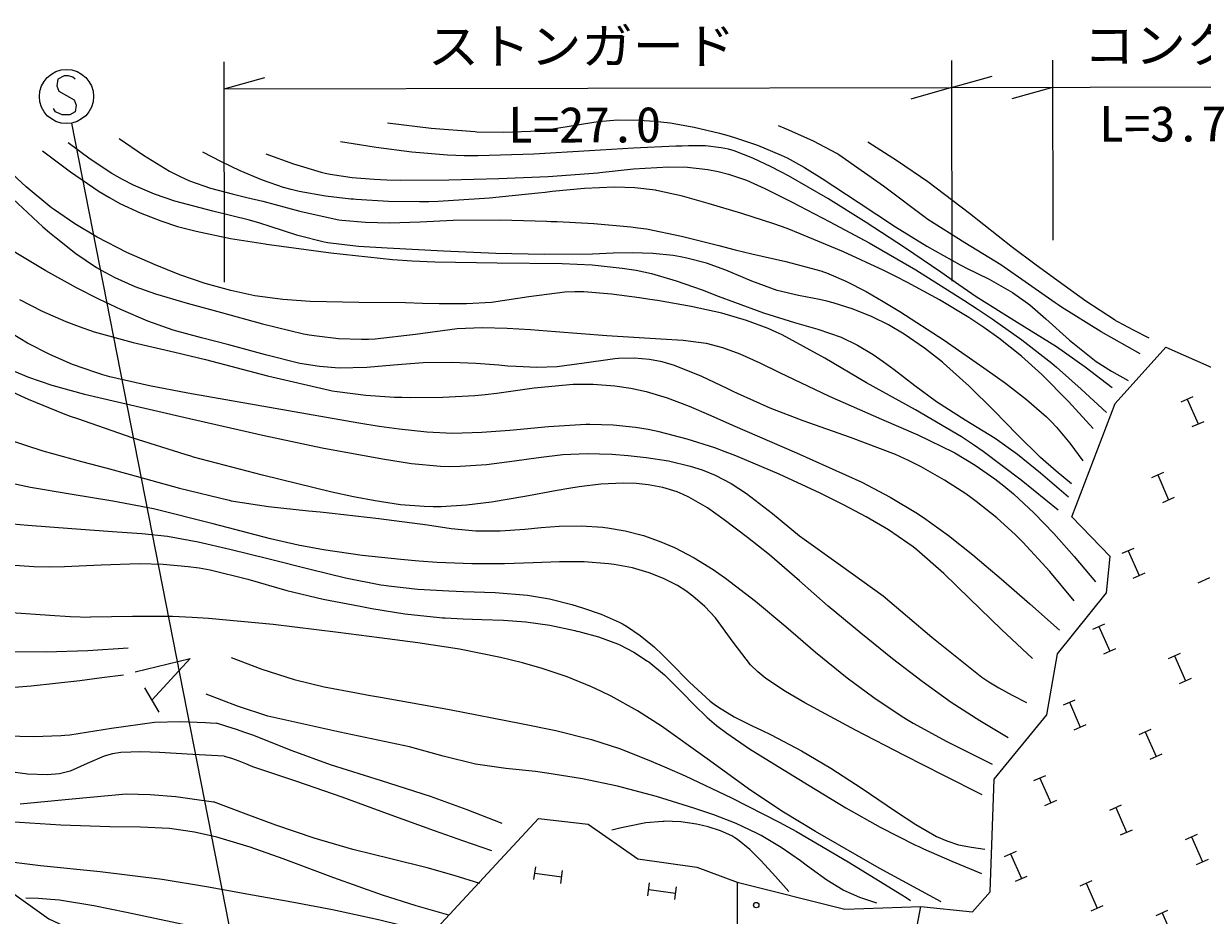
# Model space of a CAD drawing. Units: millimetres, scale not verified. Extents: x 40000 to 680000, y 20000 to 380000.
# Drawn here: x 376010 to 419500, y 292041 to 324952 of the extents above; entities that cross this region are included whole.
import ezdxf
from ezdxf.enums import TextEntityAlignment as Align

# ---------------------------------------------------------------- set-up
doc = ezdxf.new("R2010")
doc.units = ezdxf.units.MM
doc.header["$LTSCALE"] = 1000
for name, color, linetype, lineweight in [('M-BGD', 7, 'Continuous', 25), ('M-STR-HTXT', 7, 'Continuous', 13), ('M-STR-STR3', 7, 'Continuous', 25), ('M-STR-STRC', 7, 'Continuous', 25)]:
    doc.layers.add(name, color=color, linetype=linetype, lineweight=lineweight)
doc.styles.add('ＭＳ ゴシック', font='')
doc.styles.get('ＭＳ ゴシック').set_extended_font_data('MS Gothic')

msp = doc.modelspace()

# ---------------------------------------------------------------- linework, layer by layer
at = {"layer": 'M-BGD'}
msp.add_line((380476, 300437), (381001, 299539), dxfattribs=at)
for points in [[(389433, 321286), (391045, 321095), (392663, 320965), (392728, 320962), (393722, 320942), (394715, 320982), (395099, 321016), (395537, 321071), (396357, 321208), (397211, 321341), (397935, 321397), (398715, 321393), (399288, 321354), (399858, 321288), (400753, 321133), (401682, 320908), (401959, 320831), (402234, 320749), (403090, 320460), (403959, 320100), (404069, 320047), (404179, 319993), (404824, 319639), (405476, 319237), (406799, 318361), (408176, 317455), (409327, 316742), (410561, 316053), (410665, 315998), (410770, 315943), (411632, 315515), (412498, 315026), (413127, 314568), (413723, 314059), (414598, 313267), (415513, 312533), (415577, 312488), (416150, 312130), (416766, 311786)], [(417198, 312759), (415764, 313580), (414302, 314488), (414183, 314568), (414065, 314648), (413088, 315341), (412066, 316052), (410738, 316866), (409365, 317726), (407740, 318948), (406085, 320114), (406016, 320156), (405146, 320612), (404245, 321015), (404072, 321089), (403855, 321181)], [(414667, 307971), (414105, 308441), (413532, 308943), (412673, 309777), (411803, 310671), (410899, 311567), (409952, 312420), (409912, 312453), (409245, 312980), (408493, 313495), (407916, 313831), (407319, 314127), (406612, 314416), (405883, 314649), (405649, 314710), (405375, 314774), (404601, 314918), (403808, 315098), (402875, 315441), (401918, 315853), (401206, 316106), (400478, 316300), (400245, 316348), (399973, 316393), (399224, 316472), (398467, 316490), (397765, 316475), (397003, 316446), (395213, 316425), (393432, 316467), (391506, 316555), (389427, 316668), (388372, 316724), (387328, 316844), (387238, 316859), (387104, 316884), (386127, 317135), (385106, 317462), (384729, 317581), (384349, 317693), (382997, 318031), (381595, 318395), (380840, 318656), (380061, 318994), (379661, 319198), (379272, 319420), (378463, 319954), (377651, 320554)], [(379541, 320717), (380429, 320099), (381392, 319508), (381759, 319319), (382134, 319151), (382907, 318880), (383704, 318667), (384242, 318539), (384835, 318395), (386207, 318026), (387579, 317720), (387637, 317711), (387752, 317694), (388629, 317618), (389513, 317605), (390644, 317641), (391857, 317695), (393588, 317706), (395316, 317657), (395466, 317651), (395692, 317642), (397054, 317579), (398410, 317454), (398667, 317420), (398987, 317373), (400287, 317105), (401654, 316759), (402264, 316603), (402876, 316456), (404133, 316177), (405421, 315827), (405526, 315791), (405631, 315754), (406346, 315450), (407093, 315064), (407720, 314701), (408339, 314323), (409966, 313269), (411556, 312167), (411856, 311951), (412229, 311677), (413008, 311081), (413746, 310440), (413919, 310269), (414120, 310057), (414613, 309463), (415092, 308815)], [(416172, 311516), (415179, 312276), (414119, 313028), (412662, 313927), (411148, 314864), (410509, 315308), (409851, 315781), (408510, 316693), (407096, 317617), (405679, 318499), (404225, 319332), (403942, 319483), (403585, 319669), (402917, 319990), (402231, 320251), (402010, 320313), (401748, 320370), (401165, 320436), (400538, 320441), (400306, 320434), (400074, 320424), (398507, 320351), (396887, 320261), (394834, 320133), (392777, 320069), (392263, 320075), (391648, 320098), (390331, 320208), (389017, 320380), (388400, 320474), (387705, 320583)], [(407150, 320588), (408246, 319888), (409364, 319130), (410910, 317953), (412498, 316700), (413315, 316088), (414172, 315458), (415195, 314716), (416251, 314026), (416297, 313999), (416387, 313947), (416939, 313648), (417522, 313353)], [(376704, 320256), (377739, 319476), (378804, 318750), (379152, 318541), (379567, 318312), (380309, 317962), (381077, 317667), (381694, 317469), (382376, 317286), (383641, 317026), (384917, 316825), (384970, 316817), (385076, 316801), (387348, 316491), (389620, 316245), (390340, 316194), (391180, 316155), (393480, 316128), (395879, 316102), (396989, 316048), (398091, 315931), (398604, 315847), (399174, 315725), (400086, 315463), (401044, 315123), (401639, 314897), (402234, 314671), (403311, 314277), (404449, 313916), (405306, 313675), (406177, 313376), (406778, 313084), (407353, 312736), (407723, 312481), (408122, 312188), (408886, 311597), (409689, 311001), (410744, 310334), (411850, 309651), (412679, 309058), (413526, 308376), (414045, 307933), (414559, 307485)], [(415470, 310004), (414563, 311003), (413579, 312002), (412827, 312673), (411984, 313341), (411437, 313734), (410878, 314107), (409797, 314760), (408624, 315394), (408185, 315617), (407745, 315835), (406254, 316528), (404663, 317198), (404180, 317384), (403693, 317562), (402508, 317946), (401263, 318318), (400314, 318588), (399357, 318797), (399318, 318803), (398565, 318887), (397805, 318911), (396701, 318865), (395508, 318752), (395252, 318723), (394997, 318694), (393193, 318513), (391309, 318389), (390966, 318377), (390622, 318369), (389478, 318382), (388283, 318458), (388183, 318467), (388084, 318476), (387146, 318585), (386172, 318760), (385884, 318830), (385599, 318908), (384821, 319173), (384003, 319522), (383313, 319855), (382628, 320203)], [(384951, 320150), (385966, 319779), (386995, 319470), (387137, 319436), (387327, 319395), (388131, 319270), (388946, 319206), (389407, 319189), (389920, 319179), (391697, 319182), (393539, 319234), (395367, 319308), (397193, 319443), (397266, 319451), (398507, 319586), (399804, 319668), (400507, 319650), (401250, 319568), (401637, 319494), (402019, 319398), (402675, 319173), (403359, 318871), (403852, 318626), (404341, 318373), (405751, 317635), (407204, 316861), (408922, 315859), (410697, 314750), (411222, 314405), (411742, 314054), (412837, 313279), (413940, 312421), (414030, 312346), (414119, 312272), (415031, 311465), (415956, 310598)], [(414181, 307000), (412814, 308109), (411413, 309163), (411053, 309411), (410615, 309700), (408910, 310697), (407104, 311697), (405564, 312610), (403999, 313461), (403780, 313564), (403485, 313695), (402681, 313992), (401764, 314261), (400639, 314514), (399401, 314729), (399114, 314772), (398731, 314828), (397703, 314970), (396677, 315050), (396353, 315055), (395977, 315043), (394652, 314873), (393276, 314665), (392345, 314607), (391348, 314610), (390724, 314627), (390100, 314642), (388379, 314653), (386589, 314695), (385580, 314772), (384537, 314911), (383653, 315097), (382710, 315362), (381781, 315681), (380864, 316044), (379819, 316507), (378727, 317065), (377901, 317556), (377113, 318099), (377043, 318151), (376974, 318204), (376101, 318931), (375227, 319741)], [(375428, 318658), (376720, 317456), (376964, 317246), (377211, 317040), (377941, 316472), (378705, 315956), (379013, 315774), (379372, 315582), (380109, 315252), (380872, 314977), (382047, 314630), (383315, 314287), (384824, 313866), (386338, 313506), (386546, 313468), (386826, 313424), (387628, 313334), (388477, 313301), (388732, 313305), (388986, 313316), (390471, 313492), (392011, 313695), (392931, 313735), (393853, 313712), (394706, 313658), (395630, 313588), (397533, 313446), (399519, 313319), (400346, 313269), (401193, 313157), (401794, 312999), (402435, 312762), (403168, 312431), (403894, 312078), (405733, 311201), (407664, 310350), (409004, 309771), (410314, 309137), (410365, 309109), (411120, 308656), (411841, 308150), (412168, 307895), (412526, 307597), (413291, 306889), (414014, 306138), (414764, 305290), (415552, 304357)], [(414770, 303652), (413868, 304730), (412880, 305812), (412745, 305948), (412609, 306082), (411918, 306708), (411151, 307320), (410962, 307458), (410772, 307593), (409989, 308106), (409126, 308597), (408656, 308833), (408179, 309051), (406516, 309676), (404775, 310293), (403554, 310765), (402349, 311298), (402185, 311375), (401967, 311480), (401032, 311927), (400027, 312338), (399570, 312471), (399104, 312560), (398536, 312604), (397961, 312588), (397817, 312577), (397646, 312559), (396690, 312419), (395701, 312289), (394941, 312260), (394177, 312292), (393880, 312314), (393541, 312342), (392693, 312409), (391812, 312450), (390754, 312427), (389652, 312341), (388670, 312257), (387653, 312232), (386928, 312292), (386208, 312414), (384935, 312727), (383585, 313099), (382574, 313354), (381533, 313639), (380600, 313973), (379617, 314392), (378788, 314787), (377967, 315204), (376831, 315822), (375669, 316526)], [(375862, 314770), (376701, 314338), (377566, 313962), (378061, 313774), (378617, 313582), (380058, 313186), (381592, 312827), (382158, 312695), (382723, 312557), (385004, 311954), (387294, 311419), (387391, 311402), (387584, 311370), (388638, 311239), (389700, 311169), (389966, 311160), (390285, 311155), (391474, 311161), (392661, 311231), (393035, 311267), (393471, 311317), (394846, 311506), (396280, 311642), (397027, 311646), (397827, 311585), (398408, 311497), (398980, 311373), (399749, 311143), (400563, 310834), (401367, 310488), (402168, 310131), (404520, 309117), (406937, 308024), (407980, 307473), (408991, 306869), (409077, 306813), (409206, 306729), (410136, 306063), (411032, 305346), (411525, 304930), (412069, 304461), (413130, 303536), (414230, 302571)], [(413228, 301517), (412086, 302596), (410905, 303731), (409955, 304654), (408967, 305526), (408826, 305638), (408636, 305783), (407916, 306275), (407097, 306755), (406253, 307196), (405395, 307618), (403888, 308320), (402284, 308998), (401896, 309148), (401506, 309292), (400491, 309621), (399460, 309889), (399055, 309971), (398589, 310047), (397763, 310132), (396897, 310156), (396825, 310156), (396752, 310155), (395374, 310075), (393944, 309938), (392911, 309856), (391837, 309829), (390886, 309873), (389869, 309983), (389124, 310089), (388380, 310207), (385290, 310745), (382075, 311314), (380661, 311579), (379196, 311916), (378933, 311990), (378672, 312070), (377812, 312377), (376973, 312743), (376159, 313163), (375304, 313680)], [(375429, 312229), (376191, 311905), (377055, 311609), (378261, 311278), (379481, 310988), (382136, 310383), (384882, 309747), (387020, 309297), (389257, 308884), (390322, 308724), (391390, 308625), (391727, 308613), (392120, 308615), (393083, 308680), (394119, 308815), (395008, 308944), (395901, 309048), (396805, 309088), (397710, 309065), (398314, 309018), (398979, 308941), (399801, 308814), (400606, 308625), (401046, 308484), (401518, 308293), (402111, 307979), (402676, 307611), (403636, 306871), (404639, 306052), (406153, 304962), (407719, 303838), (409518, 302308), (411357, 300836), (411623, 300659), (411986, 300436), (412484, 300164), (413013, 299896)], [(412337, 298598), (411293, 299217), (410230, 299894), (409157, 300668), (408069, 301514), (406893, 302454), (405692, 303458), (404635, 304386), (403531, 305348), (402723, 305993), (401857, 306644), (401239, 307078), (400558, 307478), (400345, 307579), (400128, 307670), (399598, 307833), (399049, 307936), (398610, 307979), (398130, 307993), (397312, 307956), (396503, 307859), (396124, 307798), (395699, 307722), (394508, 307496), (393269, 307290), (392346, 307175), (391418, 307121), (391125, 307119), (390784, 307127), (389911, 307195), (388976, 307335), (388177, 307492), (387381, 307666), (384820, 308282), (382282, 308955), (382176, 308985), (381966, 309045), (380022, 309659), (378006, 310361), (377744, 310457), (377482, 310555), (376186, 311078), (374916, 311658)], [(375402, 309612), (376722, 309186), (378149, 308792), (379045, 308556), (379940, 308317), (381762, 307806), (383593, 307360), (383667, 307346), (385050, 307135), (386517, 306975), (386958, 306930), (387398, 306884), (389121, 306691), (390909, 306453), (391782, 306324), (392692, 306237), (393594, 306239), (394499, 306300), (395103, 306352), (395771, 306400), (396576, 306414), (397379, 306366), (397448, 306359), (397553, 306346), (398200, 306237), (398886, 306058), (399461, 305857), (400021, 305617), (400750, 305236), (401449, 304803), (401664, 304657), (401911, 304483), (403016, 303632), (404126, 302701), (405227, 301759), (406395, 300811), (407372, 300086), (408382, 299409), (408579, 299287), (408826, 299138), (410067, 298454), (411395, 297794), (411569, 297710), (411743, 297626)], [(411368, 296489), (409961, 297203), (408505, 297947), (406705, 298882), (404831, 299890), (404113, 300299), (403395, 300784), (403102, 301028), (402833, 301294), (402188, 302125), (401536, 303022), (401141, 303447), (400702, 303827), (400438, 304018), (400131, 304210), (399622, 304477), (399084, 304689), (398476, 304864), (397801, 304992), (397697, 305006), (397592, 305020), (396687, 305086), (395785, 305090), (394809, 305057), (393758, 305019), (392548, 305010), (391271, 305066), (390596, 305117), (389923, 305180), (388498, 305328), (387081, 305537), (386141, 305710), (385115, 305935), (383005, 306491), (380806, 307044), (379302, 307334), (377727, 307584), (376271, 307829), (374767, 308147)], [(375324, 306510), (376171, 306439), (377786, 306315), (379464, 306193)], [(379464, 306193), (380377, 306133), (381322, 306034), (382452, 305832), (383617, 305562), (385075, 305201), (386589, 304820), (387883, 304500), (389189, 304243), (389303, 304225), (389474, 304201), (390555, 304080), (391697, 304015), (391970, 304006), (392243, 303999), (393404, 303962), (394606, 303864), (395407, 303722), (396238, 303510), (396435, 303453), (396631, 303392), (397321, 303159), (397983, 302867), (398104, 302803), (398252, 302718), (398763, 302371), (399271, 301947), (399576, 301662), (399873, 301368), (400575, 300649), (401344, 299951), (401493, 299837), (401645, 299727), (402228, 299369), (402884, 299039), (403237, 298872), (403589, 298702), (404708, 298113), (405793, 297472), (406946, 296731), (408181, 295894), (408924, 295396), (409691, 294959), (410067, 294794), (410504, 294652), (410976, 294557), (411476, 294491)], [(375130, 304999), (376395, 304920), (376958, 304910), (377521, 304917), (378876, 304981), (380285, 305030), (381160, 305008), (382082, 304923), (382489, 304863), (382893, 304790), (384284, 304448), (385719, 304037), (387065, 303712), (388424, 303448), (388610, 303415), (388858, 303373), (390075, 303176), (391353, 303034), (391459, 303026), (391566, 303018), (392227, 302982), (392916, 302959), (393711, 302934), (394536, 302880), (395424, 302752), (396343, 302555), (396419, 302536), (396495, 302518), (397218, 302318), (397921, 302062), (397949, 302049), (398006, 302024), (398524, 301757), (399032, 301426), (399051, 301412), (399071, 301397), (399649, 300917), (400188, 300391), (400234, 300344), (400302, 300273), (400746, 299808), (401225, 299346), (401574, 299051), (401953, 298764), (402795, 298193), (403693, 297632), (404987, 296833), (406340, 296015), (407614, 295299), (408917, 294638), (409032, 294584), (409204, 294503), (410251, 294043), (411351, 293588)], [(375569, 303217), (376982, 303116), (377732, 303078), (378483, 303044)], [(409866, 292544), (407576, 293790), (405221, 295135), (404042, 295856), (402844, 296647), (401233, 297816), (399549, 299023), (398661, 299587), (397692, 300127), (397326, 300309), (396956, 300480), (396061, 300844), (395144, 301152), (394413, 301360), (393606, 301560), (392088, 301861), (390561, 302099), (389147, 302286), (387611, 302476), (385221, 302772), (382827, 303003), (382227, 303040), (381507, 303069), (380026, 303078), (378483, 303044)], [(379868, 301904), (378386, 301808), (376844, 301750), (375553, 301763)], [(380132, 301024), (382161, 301516), (380738, 299988)], [(383668, 301557), (384800, 301134), (385991, 300748), (387104, 300477), (388296, 300251), (388737, 300175), (389178, 300100), (391723, 299640), (394363, 299129), (395642, 298868), (396956, 298536), (397992, 298196), (399077, 297773), (399747, 297485), (400413, 297187), (402125, 296379), (403887, 295479), (404203, 295308), (404519, 295135), (406435, 294020), (408405, 292803), (408568, 292700), (408732, 292598)], [(352675, 301063), (355347, 300220), (356791, 299693), (358814, 298867), (360251, 298405), (361542, 298066), (363621, 297249), (365428, 296706), (365836, 296364), (371041, 294840), (373110, 294064), (374204, 293392), (375649, 292841), (376946, 291917), (381173, 289939), (383527, 288430), (385324, 287278), (386192, 286235), (386495, 285685), (386756, 284814)], [(374574, 300378), (376285, 300512), (378090, 300716), (378892, 300819), (379693, 300925)], [(407483, 292490), (406862, 292705), (406241, 292976), (405638, 293341), (405064, 293761), (404884, 293898), (404674, 294056), (403961, 294551), (403219, 294994), (403153, 295029), (403053, 295081), (402301, 295433), (401476, 295748), (401104, 295875), (400731, 295999), (399360, 296425), (397922, 296808), (396624, 297082), (395316, 297295), (395136, 297318), (394897, 297348), (393807, 297460), (392682, 297617), (391487, 297912), (390252, 298265), (387679, 298805), (385019, 299397), (383900, 299769), (382750, 300207)], [(375370, 298665), (376382, 298642), (377393, 298680), (377530, 298691), (377713, 298709), (379248, 298950), (380845, 299175), (381782, 299199), (382725, 299162), (382905, 299151), (383129, 299138)], [(384464, 298693), (384173, 298793), (383870, 298896), (383507, 299016), (383129, 299138)], [(393662, 295428), (392373, 295937), (391021, 296432), (389213, 297007), (387332, 297602), (385920, 298118), (384464, 298693)], [(383411, 297912), (382252, 297979), (381031, 298050), (380332, 298082), (379601, 298051), (379286, 297999), (378978, 297913), (378362, 297642), (377724, 297362), (377335, 297267), (376884, 297224), (376161, 297255), (375427, 297347)], [(383411, 297912), (383676, 297839), (383947, 297751), (384200, 297649), (384460, 297532)], [(384460, 297532), (386079, 296994), (387755, 296416), (389426, 295808), (391163, 295171), (392197, 294805), (393274, 294431)], [(391695, 292047), (390493, 292391), (389257, 292787), (387456, 293431), (385585, 294131), (384373, 294558), (383145, 294923), (382317, 295109), (381480, 295234), (381396, 295243), (380321, 295299), (379197, 295308), (377382, 295371), (375482, 295499), (375030, 295534), (374577, 295569), (372721, 295721), (370791, 295907), (369096, 296109), (367410, 296374), (367340, 296387), (367200, 296413), (366991, 296453), (366775, 296497)], [(375883, 296162), (377799, 296342), (379790, 296526), (380676, 296509), (381625, 296426), (382321, 296337), (383018, 296238)], [(392837, 293224), (391890, 293516), (390900, 293798), (389558, 294129), (388163, 294474), (386733, 294895), (385319, 295377), (384217, 295782), (383018, 296238)], [(404242, 292921), (403746, 293479), (403216, 294055), (402798, 294472), (402345, 294840), (402253, 294902), (402135, 294973), (401725, 295166), (401263, 295312), (401052, 295362), (400839, 295405), (400254, 295489), (399645, 295514), (399621, 295513), (399596, 295512), (398964, 295454), (398297, 295327), (398001, 295259), (397706, 295188)], [(372594, 294403), (374570, 294138), (376630, 293888), (378837, 293656), (381127, 293376), (382762, 293106), (384459, 292797), (385908, 292541), (387412, 292258), (389099, 291887), (390845, 291464)], [(389853, 290474), (387651, 290714), (385359, 291029), (385061, 291078), (384764, 291130), (383952, 291283), (383109, 291453), (381490, 291788), (379806, 292146), (378603, 292400), (377337, 292600), (377170, 292617), (377004, 292632), (376555, 292660), (376088, 292679)]]:
    msp.add_lwpolyline(points, dxfattribs=at)
at = {"layer": 'M-STR-HTXT'}
for p, q in [((410243, 323588), (410256, 315448)), ((413964, 323597), (413980, 316957)), ((383423, 315404), (383410, 323544)), ((383411, 322544), (384910, 322967)), ((410239, 322588), (411738, 323011)), ((383411, 322544), (410245, 322588)), ((410245, 322588), (408745, 322165)), ((410239, 322588), (426309, 322628)), ((413966, 322597), (412467, 322173)), ((385606, 281496), (377786, 321279))]:
    msp.add_line(p, q, dxfattribs=at)
at = {"layer": 'M-STR-STR3'}
for p, q in [((418717, 310995), (419156, 311189)), ((418937, 311092), (419340, 310177)), ((419120, 310080), (419559, 310273)), ((417631, 308199), (418070, 308392)), ((417850, 308296), (418253, 307380)), ((418033, 307284), (418473, 307477)), ((416544, 305403), (416983, 305596)), ((416763, 305499), (417167, 304584)), ((416947, 304487), (417386, 304681)), ((419340, 304316), (419779, 304509)), ((415457, 302606), (415896, 302800)), ((415677, 302703), (416080, 301788)), ((415860, 301691), (416300, 301885)), ((418254, 301520), (418693, 301713)), ((418473, 301616), (418876, 300701)), ((418656, 300604), (419096, 300798)), ((414371, 299810), (414810, 300003)), ((414590, 299907), (414993, 298992)), ((414774, 298895), (415213, 299088)), ((417167, 298723), (417606, 298917)), ((417386, 298820), (417790, 297905)), ((417570, 297808), (418009, 298002)), ((413284, 297014), (413723, 297207)), ((413504, 297111), (413907, 296195)), ((413687, 296099), (414126, 296292)), ((416080, 295927), (416520, 296121)), ((416300, 296024), (416703, 295109)), ((416483, 295012), (416923, 295205)), ((418877, 294840), (419316, 295034)), ((419096, 294937), (419499, 294022)), ((412197, 294217), (412637, 294411)), ((412417, 294314), (412820, 293399)), ((419279, 293925), (419719, 294119)), ((394840, 293364), (394907, 293839)), ((394874, 293601), (395864, 293460)), ((395830, 293222), (395897, 293698)), ((399040, 292765), (399107, 293240)), ((412600, 293302), (413040, 293496)), ((414994, 293131), (415433, 293324)), ((415213, 293228), (415616, 292312)), ((399074, 293002), (400064, 292861)), ((400030, 292624), (400097, 293099)), ((415397, 292216), (415836, 292409)), ((417790, 292044), (418229, 292238)), ((418010, 292141), (418413, 291226))]:
    msp.add_line(p, q, dxfattribs=at)
for points in [[(435260, 276849), (413440, 280209), (410372, 281937), (409159, 283807), (410717, 284443), (410068, 286085), (408176, 287428), (409108, 292371), (411017, 292178), (411665, 292912), (411814, 297072), (413758, 299449), (414147, 301696), (415961, 303943), (416090, 305283), (414688, 306745), (416286, 310937), (418144, 313012), (425274, 309859)], [(387356, 287361), (395004, 295617), (396836, 295410), (398668, 294131), (400846, 293821), (402333, 293268), (402333, 291540), (403958, 289190), (404270, 288325), (400329, 288463), (400133, 287171)], [(402333, 293268), (406308, 292267), (409108, 292371)]]:
    msp.add_lwpolyline(points, dxfattribs=at)
msp.add_circle((403040, 292420), 100, dxfattribs=at)
at = {"layer": 'M-STR-STRC'}
msp.add_lwpolyline([(377913, 322900), (377833, 322980), (377673, 323020), (377513, 323020), (377273, 322900), (377234, 322660), (377314, 322460), (377874, 322140), (377953, 321940), (377913, 321700), (377713, 321580), (377433, 321580), (377194, 321700), (377114, 321820)], dxfattribs=at)
msp.add_circle((377594, 322260), 1000, dxfattribs=at)

# ---------------------------------------------------------------- texts
at = {"layer": 'M-STR-HTXT', "style": 'ＭＳ ゴシック', "width": 1.05}
for s, p in [('ストンガード', (390924, 323056)), ('コンクリート', (415113, 323095)), ('L=27.0', (393879, 320163)), ('L=3.7', (415680, 320199))]:
    msp.add_text(s, height=1320, rotation=0.1, dxfattribs=at).set_placement(p, align=Align.BOTTOM_LEFT)

doc.saveas('drawing.dxf')
